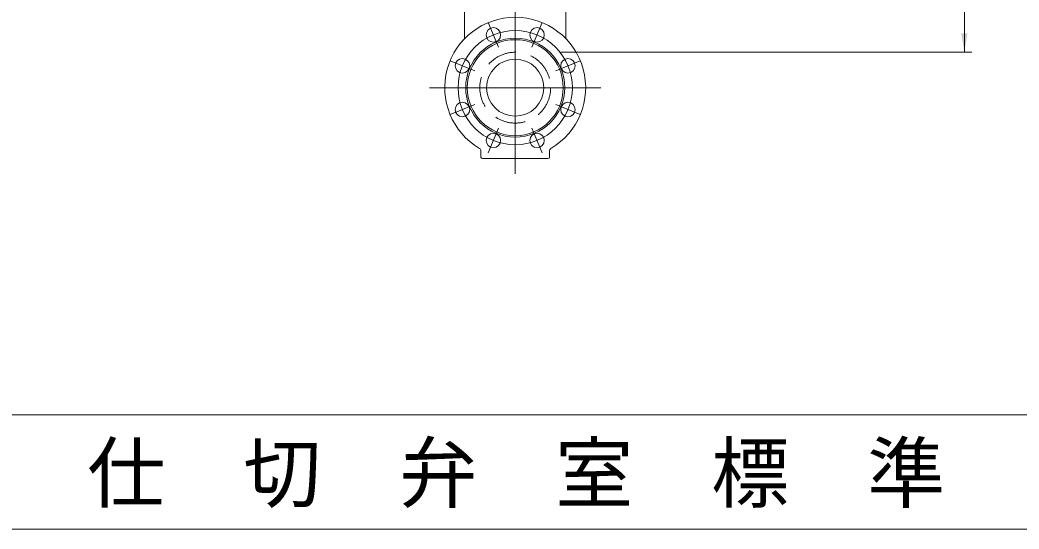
# Model space of a CAD drawing. Units: millimetres, scale not verified. Extents: x -6861 to 6861, y -3554 to 3095.
# Drawn here: x 2573 to 3884, y -705 to -37 of the extents above; entities that cross this region are included whole.
import ezdxf
from ezdxf.enums import TextEntityAlignment as Align

# ---------------------------------------------------------------- set-up
doc = ezdxf.new("R2010")
doc.units = ezdxf.units.MM
doc.header["$LTSCALE"] = 20
doc.linetypes.add('DASHED2', pattern=[3, 2, -1])
for name, color, linetype, lineweight in [('0-2_HIDEN', 7, 'DASHED2', 18), ('0-3_TEMP', 3, 'Continuous', 18), ('0-5_仕切弁', 7, 'Continuous', 18), ('0-6_寸法', 1, 'Continuous', 18), ('0-8_標題', 6, 'Continuous', 18), ('0-9_枠線', 6, 'Continuous', 18)]:
    doc.layers.add(name, color=color, linetype=linetype, lineweight=lineweight)
doc.styles.add('ＭＳ ゴシック', font='')
doc.styles.get('ＭＳ ゴシック').set_extended_font_data('MS Gothic')

msp = doc.modelspace()

# ---------------------------------------------------------------- linework, layer by layer
at = {"layer": '0-2_HIDEN'}
msp.add_circle((3222.8, -125.72), 46.5, dxfattribs=at)
at = {"layer": '0-3_TEMP'}
for p, q in [((3222.8, -238.72), (3222.8, 224.28)), ((3187.4, -40.26), (3200.79, -72.6)), ((3258.2, -40.26), (3244.8, -72.6)), ((3137.34, -90.33), (3169.67, -103.72)), ((3308.26, -90.33), (3275.92, -103.72)), ((3335.3, -125.72), (3110.3, -125.72)), ((3137.34, -161.12), (3169.67, -147.73)), ((3308.26, -161.12), (3275.92, -147.73)), ((3187.4, -211.18), (3200.79, -178.85)), ((3258.2, -211.18), (3244.8, -178.85))]:
    msp.add_line(p, q, dxfattribs=at)
msp.add_circle((3222.8, -125.72), 75, dxfattribs=at)
at = {"layer": '0-5_仕切弁'}
for p, q in [((3156.3, -25.36), (3156.3, -61.43)), ((3289.3, -25.36), (3289.3, -61.43)), ((3177.8, -216.72), (3177.8, -208.86)), ((3267.8, -216.72), (3267.8, -208.86)), ((3179.8, -218.72), (3265.8, -218.72))]:
    msp.add_line(p, q, dxfattribs=at)
for centre, radius in [((3194.1, -56.43), 9.5), ((3251.5, -56.43), 9.5), ((3222.8, -125.72), 65), ((3222.8, -125.72), 63), ((3153.51, -97.02), 9.5), ((3222.8, -125.72), 37.5), ((3292.09, -97.02), 9.5), ((3153.51, -154.42), 9.5), ((3292.09, -154.42), 9.5), ((3194.1, -195.01), 9.5), ((3251.5, -195.01), 9.5)]:
    msp.add_circle(centre, radius, dxfattribs=at)
for centre, radius, start, end in [((3222.8, -125.72), 92.5, 300.516, 239.484), ((3173.8, -208.86), 4, 0, 59.484), ((3271.8, -208.86), 4, 120.516, 180), ((3179.8, -216.72), 2, 180, 270), ((3265.8, -216.72), 2, 270, 0)]:
    msp.add_arc(centre, radius, start, end, dxfattribs=at)
at = {"layer": '0-6_寸法'}
for p, q in [((3812.5, -79.22), (3812.5, 1120.78)), ((3282.8, -79.22), (3822.5, -79.22))]:
    msp.add_line(p, q, dxfattribs=at)
msp.add_solid([(3808.33, -54.22), (3812.5, -79.22), (3816.66, -54.22)], dxfattribs=at)
at = {"layer": '0-8_標題'}
msp.add_line((1260.93, -555.04), (6860.93, -555.04), dxfattribs=at)
at = {"layer": '0-9_枠線'}
msp.add_line((1260.93, -705.04), (6860.93, -705.04), dxfattribs=at)

# ---------------------------------------------------------------- texts
at = {"layer": '0-8_標題', "style": 'ＭＳ ゴシック'}
msp.add_text('仕\u3000切\u3000弁\u3000室\u3000標\u3000準\u3000図\u3000０２\u3000（管径φ７５）', height=75.07, dxfattribs=at).set_placement((2660.93, -691.48), align=Align.BOTTOM_LEFT)

doc.saveas('drawing.dxf')
